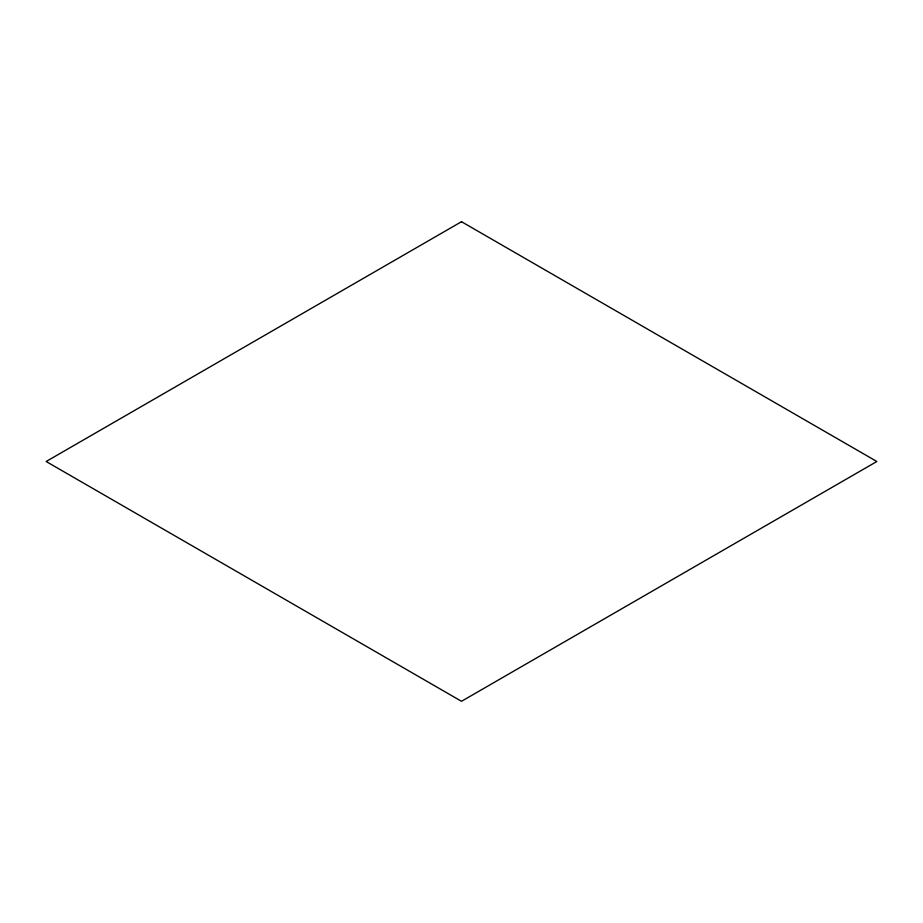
<?xml version="1.0" encoding="UTF-8"?>
<svg xmlns="http://www.w3.org/2000/svg" width="923" height="923" viewBox="0 0 923 923"><rect width="100%" height="100%" fill="white"/><g stroke="black" fill="none" stroke-linecap="round" stroke-linejoin="round"><path stroke-width="1.38" d="M461.5 221.705L46.15 461.5L461.5 701.295L876.85 461.5L461.5 221.705"/></g></svg>
